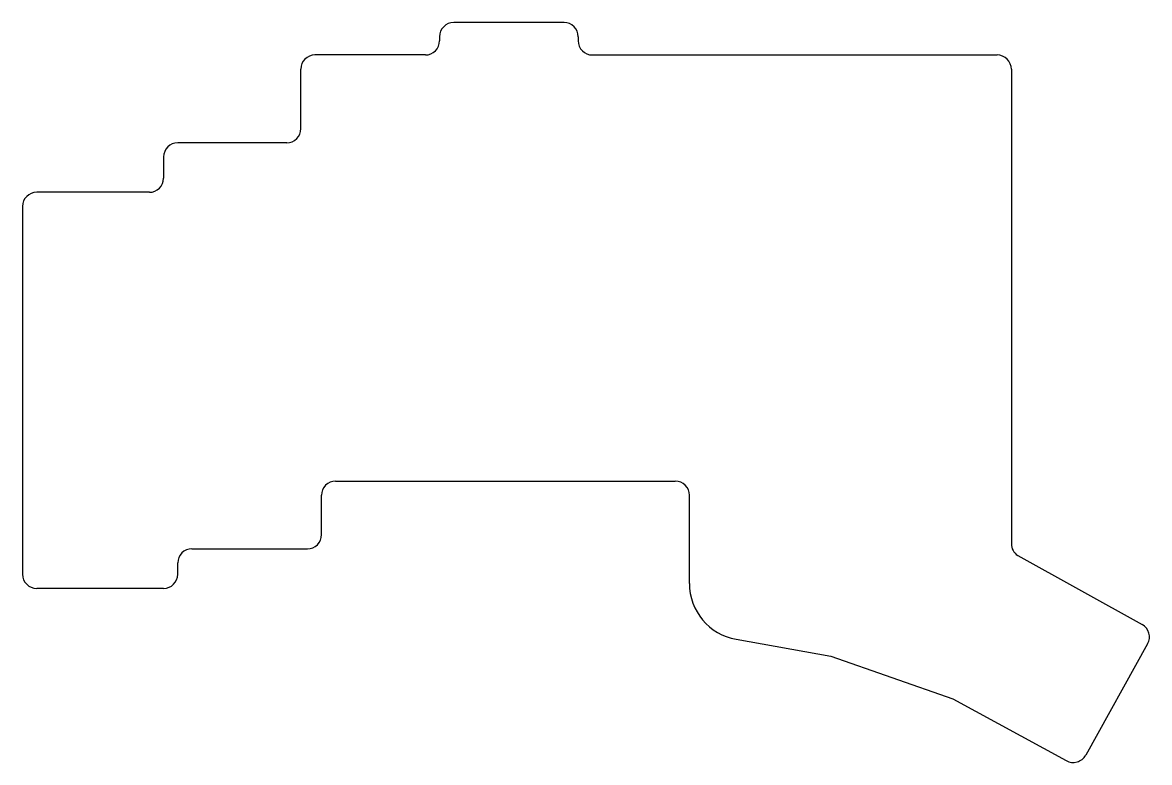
# Model space of a CAD drawing. Extents: x 19 to 178, y -126 to -22.
import ezdxf

# ---------------------------------------------------------------- set-up
doc = ezdxf.new("R2010")
doc.units = 0
doc.layers.add('BLACK', color=7, linetype='CONTINUOUS')

msp = doc.modelspace()

# ---------------------------------------------------------------- linework, layer by layer
at = {"layer": 'BLACK', "linetype": 'CONTINUOUS'}
for p, q in [((95.2, -21.6), (79.6, -21.6)), ((77.6, -23.6), (77.6, -24.18875)), ((97.2, -23.6), (97.2, -24.18875)), ((75.6, -26.18875), (60, -26.18875)), ((99.2, -26.18875), (156.4186, -26.18875)), ((58, -36.6), (58, -28.18875)), ((158.4186, -28.18875), (158.4186, -95.29375)), ((56, -38.6), (40.6, -38.6)), ((38.6, -40.6), (38.6, -43.6)), ((36.6, -45.6), (20.6686, -45.6)), ((18.6686, -47.6), (18.6686, -99.6)), ((62.9186, -86.43875), (110.9186, -86.43875)), ((60.9186, -94), (60.9186, -88.43875)), ((112.9186, -100.913297), (112.9186, -88.43875)), ((42.6, -96), (58.9186, -96)), ((159.3092, -96.957851), (176.9186, -106.68875)), ((40.6, -99.6), (40.6, -98)), ((38.6, -101.6), (20.6686, -101.6)), ((119.510921, -108.789746), (132.9186, -111.18875)), ((177.6686, -109.43875), (168.9186, -125.18875)), ((132.9186, -111.18875), (150.1686, -117.18875)), ((150.1686, -117.18875), (166.1686, -125.93875))]:
    msp.add_line(p, q, dxfattribs=at)
at = {"layer": 'BLACK'}
for centre, radius, start, end in [((79.6, -23.6), 2, 90, 180), ((95.2, -23.6), 2, 0, 90), ((75.6001, -24.1888), 1.9999, -90.00286486, 0.00143247), ((99.2, -24.1888), 1.99995, -180.00143239, -90), ((60, -28.18875), 2, 90, 180), ((156.4186, -28.1887), 1.99995, -0.00143239, 90), ((56, -36.6), 2, -90, 0), ((40.6, -40.6), 2, 90, 180), ((36.6, -43.6), 2, -90, 0), ((20.6686, -47.6), 2, 90, 180), ((62.9186, -88.43875), 2, 90, 180), ((110.9186, -88.4387), 1.99995, -0.00143239, 90), ((58.9186, -94), 2, -90, 0), ((160.4185, -95.2938), 1.999903, -180.00143247, -123.68846246), ((42.6, -98), 2, 90, 180), ((20.6686, -99.6), 2, -180, -90), ((38.6, -99.6), 2, -90, 0), ((120.9195, -100.9147), 8.000918, -180.01004712, -100.14103637), ((175.9185, -108.4388), 2.015657, -29.74223696, 60.25335584), ((167.1686, -124.1888), 2.01554, -119.74558649, -29.74364722)]:
    msp.add_arc(centre, radius, start, end, dxfattribs=at)

doc.saveas('drawing.dxf')
